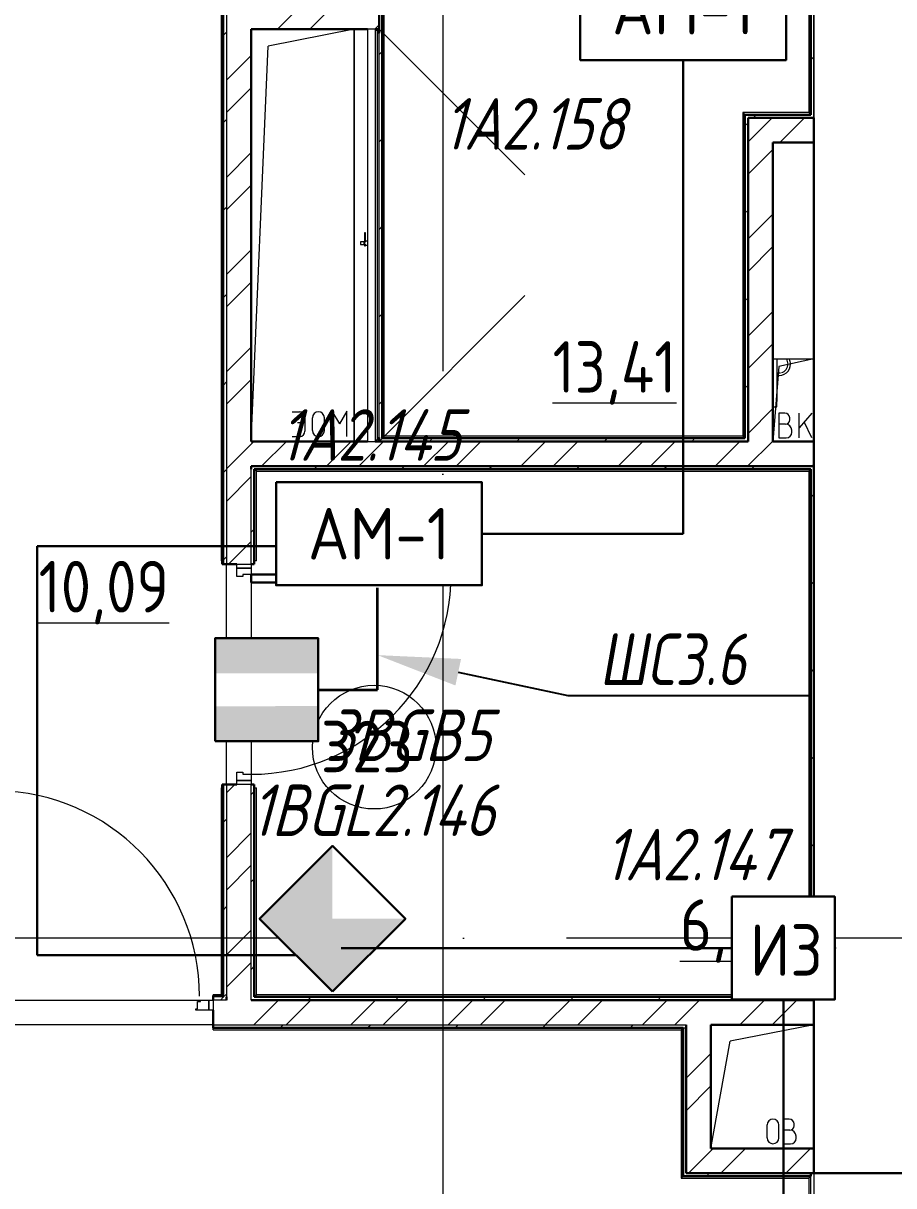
# Model space of a CAD drawing. Header units: millimetres. Extents: x -259793 to 1187961, y -549744 to 43070.
# Drawn here: x 277160 to 281383, y 16636 to 22275 of the extents above; entities that cross this region are included whole.
import ezdxf
from ezdxf import colors
from ezdxf.entities.mleader import LeaderData, LeaderLine
from ezdxf.enums import TextEntityAlignment as Align
from ezdxf.math import Vec2, Vec3

# ---------------------------------------------------------------- set-up
doc = ezdxf.new("R2010")
doc.units = ezdxf.units.MM
doc.linetypes.add('ADSK_Линия сетки', pattern=[25, 20, -2.5, 0, -2.5])
doc.linetypes.add('штриховаяX2', pattern=[1.5, 1, -0.5])
for name, color, linetype, lineweight in [('E-Безопасность-G', 153, 'Continuous', 35), ('RC-Выноски', 7, 'Continuous', 0), ('RC-Извещатели_охранные', 5, 'Continuous', 30), ('RC-Линии_связи-Адресные', 5, 'Continuous', 30), ('RC-Прочее_оборудование', 5, 'Continuous', 30), ('Двери', 252, 'Continuous', 9), ('Линии', 7, 'Continuous', 9), ('лс', 5, 'Continuous', 30), ('Марки помещений', 252, 'Continuous', 20), ('Оборудование', 8, 'Continuous', 18), ('Ограждение', 252, 'Continuous', 9), ('Оси', 252, 'Continuous', 9), ('Перекрытие', 252, 'Continuous', 18), ('Сантехника', 252, 'Continuous', 9), ('Стены внутренние', 7, 'Continuous', 18), ('Стены наружные', 7, 'Continuous', 18), ('Стены штриховка', 7, 'Continuous', 9)]:
    doc.layers.add(name, color=color, linetype=linetype, lineweight=lineweight)
doc.layers.add('RC-Позиционные_обозначения', color=7, linetype='Continuous')
doc.layers.add('Двери открывание', color=7, linetype='Continuous', lineweight=9, true_color=0xc0c0c0)
doc.styles.add('GOST Common_2', font='', dxfattribs={"width": 0.9, "height": 250})
doc.styles.add('ISOCPEUR', font='isocpeur.ttf', dxfattribs={"width": 0.9, "height": 350})
doc.styles.add('RubezhCAD', font='', dxfattribs={"oblique": 10})
doc.styles.get("Standard").update_dxf_attribs({"font": ''})
doc.styles.get('GOST Common_2').set_extended_font_data('GOST type B')
doc.styles.get('RubezhCAD').set_extended_font_data('GOST type A')
doc.styles.get('Standard').set_extended_font_data('GOST type B')

# ---------------------------------------------------------------- blocks, each defined once
blk = doc.blocks.new('RC-UGO-IOPO-02')
at = {"layer": 'RC-Извещатели_охранные'}
blk.add_attdef('PSTN', text='', height=2.5, dxfattribs=at).set_placement((0.977, 2.603), align=Align.BOTTOM_LEFT)
blk.add_wipeout([(2.5, -2.5), (2.5, 2.5), (-2.5, 2.5), (-2.5, -2.5)]).dxf.layer = 'RC-Извещатели_охранные'
blk.add_wipeout([(-2.5, -2.5), (-2.5, 2.5), (2.5, 2.5), (2.5, -2.5)]).dxf.layer = 'RC-Извещатели_охранные'
h = blk.add_hatch(color=256, dxfattribs=at)
h.dxf.hatch_style = 1
h.paths.add_polyline_path([(2.5, -2.5), (0, 0), (2.5, 2.5), (-2.5, 2.5), (-2.5, -2.5)])
blk.add_lwpolyline([(-2.5, -2.5), (2.5, -2.5), (2.5, 2.5), (-2.5, 2.5)], close=True, dxfattribs=at)
blk = doc.blocks.new('RC-UGO-IZ-01')
at = {"layer": 'RC-Прочее_оборудование'}
blk.add_point((2.5, 0), dxfattribs=at)
blk.add_attdef('PSTN', text='', height=2.5, dxfattribs=at).set_placement((5.664, 2.581), align=Align.BOTTOM_CENTER)
blk.add_wipeout([(2.493, -2.499), (-2.493, -2.499), (-2.493, 2.499), (2.493, 2.499)]).dxf.layer = 'RC-Прочее_оборудование'
blk.add_wipeout([(-2.493, -2.499), (-2.493, 2.499), (2.493, 2.499), (2.493, -2.499)]).dxf.layer = 'RC-Прочее_оборудование'
blk.add_lwpolyline([(-2.493, 2.499), (2.493, 2.499), (2.493, -2.499), (-2.493, -2.499), (-2.493, 2.499)], close=True, dxfattribs=at)
blk.add_lwpolyline([(-2.493, 2.499), (-2.487, 2.499)], dxfattribs=at)
blk.add_lwpolyline([(-2.493, 2.499), (-2.487, 2.499)], dxfattribs=at)
at = {"layer": 'RC-Прочее_оборудование', "ltscale": 100, "style": 'ISOCPEUR', "width": 0.9}
blk.add_text('ИЗ', height=2.5, dxfattribs=at).set_placement((0.145, -0.085), align=Align.MIDDLE)
blk = doc.blocks.new('RC-UGO-IOM-02')
at = {"layer": 'RC-Извещатели_охранные'}
blk.add_point((0, 0), dxfattribs=at)
blk.add_attdef('PSTN', text='', height=2.5, dxfattribs=at).set_placement((0.977, 2.603), align=Align.BOTTOM_LEFT)
blk.add_wipeout([(2.5, -2.5), (2.5, 2.5), (-2.5, 2.5), (-2.5, -2.5)]).dxf.layer = 'RC-Извещатели_охранные'
blk.add_wipeout([(-2.5, -2.5), (-2.5, 2.5), (2.5, 2.5), (2.5, -2.5)]).dxf.layer = 'RC-Извещатели_охранные'
h = blk.add_hatch(color=256, dxfattribs=at)
h.dxf.hatch_style = 1
h.paths.add_polyline_path([(2.5, 0.8), (2.5, 2.506), (-2.5, 2.499), (-2.5, 0.8)])
h = blk.add_hatch(color=256, dxfattribs=at)
h.dxf.hatch_style = 1
h.paths.add_polyline_path([(2.5, -2.5), (2.5, -0.794), (-2.5, -0.801), (-2.5, -2.5)])
blk.add_lwpolyline([(-2.5, -2.5), (2.5, -2.5), (2.5, 2.5), (-2.5, 2.5)], close=True, dxfattribs=at)
blk = doc.blocks.new('RC-UGO-AM-01')
at = {"layer": 'RC-Прочее_оборудование'}
blk.add_point((0, 0), dxfattribs=at)
blk.add_attdef('PSTN', text='', height=2.5, dxfattribs=at).set_placement((2.323, 2.403), align=Align.BOTTOM_LEFT)
blk.add_wipeout([(4.993, 2.499), (4.993, -2.499), (-4.993, -2.499), (-4.987, 2.499)]).dxf.layer = 'RC-Прочее_оборудование'
blk.add_wipeout([(-4.993, -2.499), (-4.993, 2.499), (4.993, 2.499), (4.993, -2.499)]).dxf.layer = 'RC-Прочее_оборудование'
blk.add_lwpolyline([(-4.993, 2.499), (4.993, 2.499), (4.993, -2.499), (-4.993, -2.499), (-4.993, 2.499)], close=True, dxfattribs=at)
blk.add_lwpolyline([(-4.993, 2.499), (-4.987, 2.499)], dxfattribs=at)
blk.add_lwpolyline([(-4.993, 2.499), (-4.987, 2.499)], dxfattribs=at)
at = {"layer": 'RC-Прочее_оборудование', "ltscale": 100, "style": 'ISOCPEUR', "width": 0.9}
blk.add_text('АМ-1', height=2.5, dxfattribs=at).set_placement((0, 0), align=Align.MIDDLE)
blk = doc.blocks.new('3 этаж')
at = {"color": 251, "lineweight": 18, "true_color": 0x636466}
for p, q in [((280795.8, 20646.6), (280995.8, 20646.6)), ((280995.8, 20646.6), (280825.4, 20609.9)), ((280825.4, 20609.9), (280795.8, 20246.6)), ((280854.6, 20384.2), (280824.6, 20384.2)), ((280824.6, 20384.2), (280824.6, 20264.2)), ((280878, 20350.8), (280878, 20360.8)), ((280984.6, 20384.2), (280924.6, 20312.7)), ((280924.6, 20264.2), (280924.6, 20384.2)), ((280858, 20330.8), (280824.6, 20330.8)), ((280984.6, 20264.2), (280948.7, 20341.3)), ((280824.6, 20264.2), (280861.3, 20264.2)), ((280888, 20290.8), (280888, 20300.8))]:
    blk.add_line(p, q, dxfattribs=at)
for centre, radius, start, end in [((280854.6, 20360.8), 23.3, 0, 90), ((280858, 20350.8), 20, 270, 0), ((280858, 20300.8), 30, 0, 90), ((280861.3, 20290.8), 26.7, 270, 0)]:
    blk.add_arc(centre, radius, start, end, dxfattribs=at)
at = {"layer": 'Двери', "color": 251, "true_color": 0x636466}
for p, q in [((278195.8, 19651.6), (278265.8, 19651.6)), ((278195.8, 19631.6), (278195.8, 19651.6)), ((278195.8, 19591.6), (278195.8, 19631.6)), ((278195.8, 19631.6), (278265.8, 19631.6)), ((278265.8, 19631.6), (278195.8, 19631.6)), ((278265.8, 19651.6), (278265.8, 19631.6)), ((278265.8, 19631.6), (278265.8, 19601.6)), ((278225.8, 19591.6), (278195.8, 19591.6)), ((278225.8, 19601.6), (278225.8, 19591.6)), ((278265.8, 19601.6), (278225.8, 19601.6)), ((278195.8, 18641.6), (278225.8, 18641.6)), ((278195.8, 18601.6), (278195.8, 18641.6)), ((278225.8, 18641.6), (278225.8, 18631.6)), ((278225.8, 18631.6), (278265.8, 18631.6)), ((278265.8, 18631.6), (278265.8, 18601.6)), ((278265.8, 18601.6), (278195.8, 18601.6)), ((278195.8, 18581.6), (278195.8, 18601.6)), ((278195.8, 18601.6), (278265.8, 18601.6)), ((278265.8, 18581.6), (278195.8, 18581.6)), ((278265.8, 18601.6), (278265.8, 18581.6)), ((277996.8, 17494.6), (278005.8, 17494.6)), ((277996.8, 17486.6), (277996.8, 17494.6)), ((278060.8, 17486.6), (277996.8, 17486.6)), ((278005.8, 17528.6), (278019.8, 17528.6)), ((278005.8, 17494.6), (278005.8, 17528.6)), ((278019.8, 17528.6), (278019.8, 17536.6)), ((278019.8, 17536.6), (278060.8, 17536.6)), ((278060.8, 17536.6), (278080.8, 17536.6)), ((278060.8, 17486.6), (278060.8, 17536.6)), ((278060.8, 17536.6), (278060.8, 17486.6)), ((278080.8, 17486.6), (278060.8, 17486.6)), ((278080.8, 17536.6), (278080.8, 17486.6))]:
    blk.add_line(p, q, dxfattribs=at)
at = {"layer": 'Двери', "color": 251, "lineweight": 30, "true_color": 0x636466}
for p, q in [((278265.8, 19601.6), (279235.8, 19601.6)), ((278265.8, 19561.6), (278265.8, 19601.6)), ((279235.8, 19601.6), (279235.8, 19561.6)), ((279235.8, 19561.6), (278265.8, 19561.6))]:
    blk.add_line(p, q, dxfattribs=at)
at = {"layer": 'Двери', "color": 251, "true_color": 0x636466}
blk.add_arc((278265.8, 19601.6), 970, 270, 0, dxfattribs=at)
at = {"layer": 'Двери открывание', "color": 251, "true_color": 0x636466}
blk.add_arc((277016.8, 17554.6), 998, 0, 88.9666, dxfattribs=at)
at = {"layer": 'Линии', "color": 251, "lineweight": 18, "ltscale": 200, "true_color": 0x636466}
for p, q in [((278765.8, 22246.6), (278348.9, 22164.1)), ((278765.8, 22246.6), (278765.8, 20246.6)), ((278265.8, 20246.6), (278348.9, 22164.1)), ((278464.2, 20390), (278500.7, 20390)), ((278526.8, 20364), (278526.8, 20296.1)), ((278563.3, 20298.7), (278563.3, 20361.3)), ((278620.7, 20298.7), (278620.7, 20361.3)), ((278657.2, 20392.6), (278693.7, 20332.6)), ((278657.2, 20270), (278657.2, 20392.6)), ((278730.2, 20392.6), (278693.7, 20332.6)), ((278730.2, 20270), (278730.2, 20392.6)), ((278490.2, 20337.9), (278526.8, 20337.9)), ((278464.2, 20270), (278500.7, 20270)), ((280995.8, 17416.6), (280588.9, 17337.2)), ((280495.8, 16816.6), (280588.9, 17337.2)), ((280768.3, 16867.8), (280768.3, 16930.4)), ((280825.6, 16867.8), (280825.6, 16930.4)), ((280875.8, 16959.1), (280845.8, 16959.1)), ((280845.8, 16959.1), (280845.8, 16839.1)), ((280899.1, 16925.7), (280899.1, 16935.7)), ((280879.1, 16905.7), (280845.8, 16905.7)), ((280909.1, 16865.7), (280909.1, 16875.7)), ((280845.8, 16839.1), (280882.5, 16839.1))]:
    blk.add_line(p, q, dxfattribs=at)
at = {"layer": 'Линии', "color": 251, "lineweight": 18, "true_color": 0x636466}
for centre, radius, start, end in [((278500.7, 20364), 26.1, 0, 90), ((278592, 20361.3), 28.7, 0, 180), ((278500.7, 20296.1), 26.1, 270, 0), ((278592, 20298.7), 28.7, 180, 0), ((280796.9, 16930.4), 28.7, 0, 180), ((280875.8, 16935.7), 23.3, 0, 90), ((280879.1, 16925.7), 20, 270, 0), ((280796.9, 16867.8), 28.7, 180, 0), ((280879.1, 16875.7), 30, 0, 90), ((280882.5, 16865.7), 26.7, 270, 0)]:
    blk.add_arc(centre, radius, start, end, dxfattribs=at)
at = {"layer": 'Марки помещений', "color": 251, "true_color": 0x636466}
blk.add_circle((278862.7, 18763.3), 300, dxfattribs=at)
at = {"layer": 'Оборудование', "color": 251, "true_color": 0x636466}
for p, q in [((278867.2, 22246.6), (278830.8, 22246.6)), ((278830.8, 22246.6), (278830.8, 20246.6)), ((278868.1, 20247.5), (278868.1, 22245.6)), ((278877.8, 22239.6), (278868.1, 22239.6)), ((278878.8, 20254.5), (278878.8, 22238.6)), ((278885.8, 22227.6), (278880.3, 22227.6)), ((278885.8, 22246.6), (279592.9, 21539.4)), ((278885.8, 20265.6), (278885.8, 22227.6)), ((278812.9, 21214.2), (278795.4, 21214.2)), ((278795.4, 21214.2), (278795.4, 21201.9)), ((278814.9, 21216.1), (278812.9, 21214.2)), ((278812.9, 21214.2), (278812.9, 21201.9)), ((278830.8, 21217.7), (278814.9, 21217.7)), ((278814.9, 21217.7), (278814.9, 21198.4)), ((278815.4, 21258.7), (278815.4, 21212.9)), ((278820.4, 21258.7), (278815.4, 21258.7)), ((278820.4, 21212.9), (278820.4, 21258.7)), ((278795.4, 21201.9), (278812.9, 21201.9)), ((278812.9, 21201.9), (278814.9, 21200)), ((278814.9, 21198.4), (278830.8, 21198.4)), ((278815.4, 21203.2), (278815.4, 21195)), ((278815.4, 21195), (278820.4, 21195)), ((278820.4, 21195), (278820.4, 21203.2)), ((278885.8, 20246.6), (279592.9, 20953.7)), ((278830.8, 20246.6), (278867.2, 20246.6)), ((278868.1, 20253.6), (278877.8, 20253.6)), ((278880.3, 20265.6), (278885.8, 20265.6))]:
    blk.add_line(p, q, dxfattribs=at)
for points, knots in [([(278868.1, 22245.6), (278868.1, 22245.7), (278868.1, 22245.8), (278868, 22246), (278867.9, 22246.1), (278867.8, 22246.3), (278867.6, 22246.4), (278867.4, 22246.5), (278867.2, 22246.6), (278867.2, 22246.6)], [0, 0, 0, 0, 0.166667, 0.25, 0.333333, 0.5, 0.666667, 0.833333, 1, 1, 1, 1]), ([(278878.8, 22238.6), (278878.8, 22238.7), (278878.8, 22238.8), (278878.7, 22239), (278878.7, 22239.1), (278878.6, 22239.2), (278878.5, 22239.3), (278878.3, 22239.4), (278878.1, 22239.5), (278877.9, 22239.6), (278877.8, 22239.6)], [0, 0, 0, 0, 0.166667, 0.25, 0.333333, 0.416667, 0.541667, 0.666667, 0.833333, 1, 1, 1, 1]), ([(278880.3, 22227.6), (278880.2, 22227.6), (278880, 22227.6), (278879.7, 22227.7), (278879.5, 22227.8), (278879.4, 22227.9), (278879.2, 22228), (278879.1, 22228.2), (278879, 22228.3), (278878.9, 22228.5), (278878.8, 22228.8), (278878.8, 22229), (278878.8, 22229.1)], [0, 0, 0, 0, 0.166667, 0.25, 0.333333, 0.416667, 0.5, 0.583333, 0.666667, 0.75, 0.833333, 1, 1, 1, 1]), ([(278867.2, 20246.6), (278867.2, 20246.6), (278867.4, 20246.6), (278867.6, 20246.7), (278867.8, 20246.8), (278867.9, 20247), (278868, 20247.1), (278868.1, 20247.3), (278868.1, 20247.4), (278868.1, 20247.5)], [-1, -1, -1, -1, -0.833333, -0.666667, -0.5, -0.333333, -0.25, -0.166667, 0, 0, 0, 0]), ([(278877.8, 20253.6), (278877.9, 20253.6), (278878.1, 20253.6), (278878.3, 20253.7), (278878.5, 20253.8), (278878.6, 20253.9), (278878.7, 20254), (278878.7, 20254.1), (278878.8, 20254.3), (278878.8, 20254.4), (278878.8, 20254.5)], [-1, -1, -1, -1, -0.833333, -0.666667, -0.541667, -0.416667, -0.333333, -0.25, -0.166667, 0, 0, 0, 0]), ([(278878.8, 20264), (278878.8, 20264.2), (278878.8, 20264.4), (278878.9, 20264.6), (278879, 20264.8), (278879.1, 20265), (278879.2, 20265.1), (278879.4, 20265.2), (278879.5, 20265.4), (278879.7, 20265.4), (278880, 20265.5), (278880.2, 20265.6), (278880.3, 20265.6)], [-1, -1, -1, -1, -0.833333, -0.75, -0.666667, -0.583333, -0.5, -0.416667, -0.333333, -0.25, -0.166667, 0, 0, 0, 0])]:
    blk.add_open_spline(points, degree=3, knots=knots, dxfattribs=at)
at = {"layer": 'Ограждение', "color": 251, "true_color": 0x636466}
for p, q in [((280970.8, 25891.6), (280970.8, 21841.6)), ((278120.8, 24671.9), (278120.8, 19666.6)), ((278910.8, 20271.6), (278910.8, 22391.6)), ((280970.8, 21841.6), (280650.8, 21841.6)), ((280650.8, 21841.6), (280660.8, 21831.6)), ((280650.8, 21841.6), (280650.8, 20271.6)), ((280970.8, 21841.6), (280980.8, 21831.6)), ((278910.8, 20271.6), (278900.8, 20261.6)), ((280650.8, 20271.6), (278910.8, 20271.6)), ((280650.8, 20271.6), (280660.8, 20261.6)), ((278290.8, 20101.6), (278280.8, 20111.6)), ((278290.8, 19666.6), (278290.8, 20101.6)), ((278290.8, 20101.6), (280970.8, 20101.6)), ((280970.8, 20101.6), (280980.8, 20111.6)), ((280970.8, 20101.6), (280970.8, 17561.6)), ((278125.8, 19666.6), (278120.8, 19666.6)), ((278290.8, 19666.6), (278280.8, 19666.6)), ((278120.8, 18566.6), (278125.8, 18566.6)), ((278120.8, 18566.6), (278120.8, 17561.6)), ((278280.8, 18566.6), (278290.8, 18566.6)), ((278290.8, 17561.6), (278290.8, 18566.6)), ((278080.8, 17556.6), (278080.8, 17561.6)), ((278120.8, 17561.6), (278080.8, 17561.6)), ((278120.8, 17561.6), (278125.8, 17556.6)), ((278290.8, 17561.6), (278280.8, 17551.6)), ((280970.8, 17561.6), (278290.8, 17561.6)), ((280970.8, 17561.6), (280980.8, 17551.6)), ((278080.8, 17391.6), (278080.8, 17401.6)), ((278080.8, 17391.6), (280350.8, 17391.6)), ((280350.8, 17391.6), (280360.8, 17401.6)), ((280350.8, 17391.6), (280350.8, 16671.6)), ((280350.8, 16671.6), (280360.8, 16681.6)), ((280350.8, 16671.6), (280970.8, 16671.6)), ((280980.8, 16681.6), (280970.8, 16671.6)), ((280970.8, 16671.6), (280970.8, 14161.6))]:
    blk.add_line(p, q, dxfattribs=at)
at = {"layer": 'Оси', "color": 251, "linetype": 'ADSK_Линия сетки', "ltscale": 200, "true_color": 0x636466}
for p, q in [((279195.8, 34587.2), (279195.8, -31389.6)), ((280995.8, 34587.2), (280995.8, -31389.6)), ((308795.8, 17836.6), (237073.5, 17836.6))]:
    blk.add_line(p, q, dxfattribs=at)
at = {"layer": 'Перекрытие', "color": 251, "true_color": 0x636466}
blk.add_line((280795.8, 20646.6), (280995.8, 20646.6), dxfattribs=at)
at = {"layer": 'Сантехника', "color": 251, "lineweight": 9, "true_color": 0x636466}
for p, q in [((280815.8, 20646.6), (280815.8, 20439.8)), ((280816.9, 20578.9), (280818, 20578.9)), ((280818, 20578.9), (280819.1, 20578.9)), ((280819.1, 20578.9), (280820.1, 20578.9)), ((280820.1, 20578.9), (280821, 20578.9)), ((280821, 20578.9), (280821.9, 20578.9)), ((280821.9, 20578.9), (280822.7, 20578.9)), ((280822.7, 20578.9), (280823.5, 20578.9)), ((280823.5, 20578.9), (280824.2, 20578.9)), ((280824.2, 20578.9), (280824.8, 20578.9)), ((280824.8, 20578.9), (280825.3, 20578.9)), ((280825.3, 20578.9), (280825.8, 20578.9)), ((280825.8, 20578.9), (280826.2, 20578.9)), ((280826.2, 20578.9), (280826.6, 20578.9)), ((280826.6, 20578.9), (280826.8, 20578.9)), ((280826.8, 20578.9), (280827, 20578.9)), ((280827, 20578.9), (280827.2, 20578.9)), ((280827.2, 20578.9), (280827.2, 20578.9)), ((280827.2, 20578.9), (280827.2, 20578.9)), ((280815.8, 20414.8), (280815.8, 20439.8)), ((280795.8, 20414.8), (280815.8, 20414.8))]:
    blk.add_line(p, q, dxfattribs=at)
for radius, start, end in [(42.7, 0, 36.191), (55, 0, 25.7143), (55, 257.9742, 0), (42.7, 285, 0), (42.7, 265.8024, 267.7583), (42.7, 270, 279.1301), (42.7, 270, 272.0828)]:
    blk.add_arc((280827.2, 20621.6), radius, start, end, dxfattribs=at)
at = {"layer": 'Стены внутренние', "color": 251, "lineweight": 30, "true_color": 0x636466}
for p, q in [((280995.8, 20246.6), (280995.8, 21696.6)), ((280995.8, 16816.6), (280995.8, 17836.6)), ((280995.8, 16696.6), (281697.8, 16696.6))]:
    blk.add_line(p, q, dxfattribs=at)
at = {"layer": 'Стены наружные', "color": 251, "lineweight": 30, "true_color": 0x636466}
for p, q in [((278125.8, 24671.9), (278125.8, 19651.6)), ((280980.8, 21831.6), (280980.8, 23186.6)), ((278885.8, 22227.6), (278885.8, 22366.6)), ((278900.8, 22381.6), (278900.8, 20261.6)), ((278265.8, 22246.6), (278265.8, 20246.6)), ((278830.8, 22246.6), (278265.8, 22246.6)), ((278885.8, 22246.6), (278867.4, 22246.6)), ((280660.8, 21831.6), (280980.8, 21831.6)), ((280660.8, 20261.6), (280660.8, 21831.6)), ((280675.8, 21816.6), (280995.8, 21816.6)), ((280675.8, 20246.6), (280675.8, 21816.6)), ((280995.8, 21696.6), (280995.8, 21816.6)), ((280995.8, 21696.6), (280795.8, 21696.6)), ((280795.8, 21696.6), (280795.8, 20246.6)), ((278265.8, 20246.6), (278830.8, 20246.6)), ((280675.8, 20246.6), (278867.4, 20246.6)), ((278885.8, 20265.6), (278885.8, 20246.6)), ((278900.8, 20261.6), (280660.8, 20261.6)), ((280795.8, 20246.6), (280995.8, 20246.6)), ((280995.8, 20246.6), (280995.8, 17836.6)), ((278265.8, 20126.6), (278265.8, 20111.6)), ((280995.8, 20126.6), (278265.8, 20126.6)), ((280980.8, 20111.6), (278280.8, 20111.6)), ((278280.8, 19651.6), (278280.8, 20111.6)), ((280980.8, 17551.6), (280980.8, 20111.6)), ((278125.8, 19651.6), (278195.8, 19651.6)), ((278280.8, 19651.6), (278265.8, 19651.6)), ((278125.8, 18581.6), (278195.8, 18581.6)), ((278125.8, 18581.6), (278125.8, 17556.6)), ((278280.8, 18581.6), (278265.8, 18581.6)), ((278280.8, 17551.6), (278280.8, 18581.6)), ((278080.8, 17556.6), (278080.8, 17536.6)), ((278125.8, 17556.6), (278080.8, 17556.6)), ((278130.8, 17551.6), (278125.8, 17551.6)), ((278145.8, 17536.6), (278145.8, 17551.6)), ((278280.8, 17551.6), (280980.8, 17551.6)), ((278080.8, 17401.6), (278080.8, 17486.6)), ((280995.8, 17536.6), (278265.8, 17536.6)), ((278080.8, 17401.6), (280360.8, 17401.6)), ((280360.8, 16681.6), (280360.8, 17401.6)), ((280375.8, 16696.6), (280375.8, 17416.6)), ((280995.8, 17416.6), (280495.8, 17416.6)), ((280495.8, 17416.6), (280495.8, 16816.6)), ((280495.8, 16816.6), (280995.8, 16816.6)), ((280995.8, 16816.6), (280995.8, 16696.6)), ((280375.8, 16696.6), (280995.8, 16696.6)), ((280980.8, 16681.6), (280980.8, 16696.6)), ((280980.8, 16681.6), (280360.8, 16681.6))]:
    blk.add_line(p, q, dxfattribs=at)
at = {"layer": 'Стены наружные', "color": 251, "true_color": 0x636466}
for p, q in [((280995.8, 21816.6), (280995.8, 23186.6)), ((278765.8, 20246.6), (278765.8, 22246.6)), ((278145.8, 18581.6), (278145.8, 19651.6)), ((278265.8, 19561.6), (278265.8, 18631.6)), ((277011.8, 17536.6), (278019.8, 17536.6)), ((278080.8, 17416.6), (276950.8, 17416.6)), ((280980.8, 15366.6), (280980.8, 16681.6))]:
    blk.add_line(p, q, dxfattribs=at)
at = {"layer": 'Стены наружные', "color": 251, "linetype": 'Continuous', "lineweight": 9, "true_color": 0x636466}
for p, q in [((278393.5, 22246.6), (278513.5, 22366.6)), ((278550.6, 22246.6), (278670.6, 22366.6)), ((278130.8, 22217.2), (278145.8, 22232.2)), ((278865, 22246.6), (278885.8, 22267.4)), ((278125.8, 22212.2), (278130.8, 22217.2)), ((278125.8, 22141.5), (278130.8, 22146.5)), ((278145.8, 21998.8), (278265.8, 22118.8)), ((278885.8, 22123.7), (278900.8, 22138.7)), ((280980.8, 22097.3), (280995.8, 22112.3)), ((278125.8, 22070.8), (278130.8, 22075.8)), ((278125.8, 22000.1), (278130.8, 22005.1)), ((278145.8, 21841.7), (278265.8, 21961.7)), ((278125.8, 21929.3), (278130.8, 21934.3)), ((278125.8, 21858.6), (278130.8, 21863.6)), ((280700, 21816.6), (280715, 21831.6)), ((278125.8, 21787.9), (278130.8, 21792.9)), ((278130.8, 21792.9), (278145.8, 21807.9)), ((280660.8, 21777.3), (280675.8, 21792.3)), ((280675.8, 21700.1), (280792.3, 21816.6)), ((280829.4, 21696.6), (280949.4, 21816.6)), ((278125.8, 21717.2), (278130.8, 21722.2)), ((278885.8, 21699.4), (278900.8, 21714.4)), ((280675.8, 21542.9), (280795.8, 21662.9)), ((278125.8, 21646.5), (278130.8, 21651.5)), ((278145.8, 21527.4), (278265.8, 21647.4)), ((278125.8, 21575.8), (278130.8, 21580.8)), ((278125.8, 21505.1), (278130.8, 21510.1)), ((278145.8, 21370.2), (278265.8, 21490.2)), ((278125.8, 21434.4), (278130.8, 21439.4)), ((278130.8, 21368.7), (278145.8, 21383.7)), ((278125.8, 21363.7), (278130.8, 21368.7)), ((280660.8, 21353.1), (280675.8, 21368.1)), ((280675.8, 21228.6), (280795.8, 21348.6)), ((278125.8, 21293), (278130.8, 21298)), ((278885.8, 21275.1), (278900.8, 21290.1)), ((278125.8, 21222.2), (278130.8, 21227.2)), ((278125.8, 21151.5), (278130.8, 21156.5)), ((278145.8, 21055.9), (278265.8, 21175.9)), ((280675.8, 21071.4), (280795.8, 21191.4)), ((278125.8, 21080.8), (278130.8, 21085.8)), ((278125.8, 21010.1), (278130.8, 21015.1)), ((278145.8, 20898.8), (278265.8, 21018.8)), ((278125.8, 20939.4), (278130.8, 20944.4)), ((278130.8, 20944.4), (278145.8, 20959.4)), ((280660.8, 20928.8), (280675.8, 20943.8)), ((278125.8, 20868.7), (278130.8, 20873.7)), ((280675.8, 20757.1), (280795.8, 20877.1)), ((278885.8, 20850.9), (278900.8, 20865.9)), ((278125.8, 20798), (278130.8, 20803)), ((278125.8, 20727.3), (278130.8, 20732.3)), ((278145.8, 20584.5), (278265.8, 20704.5)), ((280675.8, 20600), (280795.8, 20720)), ((278125.8, 20656.6), (278130.8, 20661.6)), ((278125.8, 20585.8), (278130.8, 20590.8)), ((278130.8, 20520.1), (278145.8, 20535.1)), ((278145.8, 20427.3), (278265.8, 20547.3)), ((278125.8, 20515.1), (278130.8, 20520.1)), ((280660.8, 20504.6), (280675.8, 20519.6)), ((278125.8, 20444.4), (278130.8, 20449.4)), ((278885.8, 20426.6), (278900.8, 20441.6)), ((278125.8, 20373.7), (278130.8, 20378.7)), ((280675.8, 20285.7), (280795.8, 20405.7)), ((278125.8, 20303), (278130.8, 20308)), ((278265.8, 20233), (278279.3, 20246.6)), ((278316.5, 20126.6), (278436.5, 20246.6)), ((278630.8, 20126.6), (278750.8, 20246.6)), ((278788, 20126.6), (278908, 20246.6)), ((279102.3, 20126.6), (279222.3, 20246.6)), ((279130, 20246.6), (279145, 20261.6)), ((279259.4, 20126.6), (279379.4, 20246.6)), ((279554.3, 20246.6), (279569.3, 20261.6)), ((279573.7, 20126.6), (279693.7, 20246.6)), ((279730.9, 20126.6), (279850.9, 20246.6)), ((279978.5, 20246.6), (279993.5, 20261.6)), ((280045.2, 20126.6), (280165.2, 20246.6)), ((280202.3, 20126.6), (280322.3, 20246.6)), ((280402.8, 20246.6), (280417.8, 20261.6)), ((280516.7, 20126.6), (280636.7, 20246.6)), ((280673.8, 20126.6), (280793.8, 20246.6)), ((280793.8, 20246.6), (280795.8, 20248.5)), ((278125.8, 20232.3), (278130.8, 20237.3)), ((278145.8, 20113), (278265.8, 20233)), ((278125.8, 20161.6), (278130.8, 20166.6)), ((280988.1, 20126.6), (280995.8, 20134.2)), ((278125.8, 20090.9), (278130.8, 20095.9)), ((278130.8, 20095.9), (278145.8, 20110.9)), ((278570.7, 20111.6), (278585.7, 20126.6)), ((278995, 20111.6), (279010, 20126.6)), ((279419.3, 20111.6), (279434.3, 20126.6)), ((279843.5, 20111.6), (279858.5, 20126.6)), ((280267.8, 20111.6), (280282.8, 20126.6)), ((280692, 20111.6), (280707, 20126.6)), ((278125.8, 20020.2), (278130.8, 20025.2)), ((278145.8, 19955.8), (278265.8, 20075.8)), ((280980.8, 19976), (280995.8, 19991)), ((278125.8, 19949.5), (278130.8, 19954.5)), ((278125.8, 19878.7), (278130.8, 19883.7)), ((278125.8, 19808), (278130.8, 19813)), ((278265.8, 19806.6), (278280.8, 19821.6)), ((278125.8, 19737.3), (278130.8, 19742.3)), ((278155.8, 19651.6), (278265.8, 19761.5)), ((278130.8, 19671.6), (278145.8, 19686.6)), ((278125.8, 19666.6), (278130.8, 19671.6)), ((280980.8, 19551.8), (280995.8, 19566.8)), ((280980.8, 19127.5), (280995.8, 19142.5)), ((280980.8, 18703.2), (280995.8, 18718.2)), ((278145.8, 18541.4), (278185.9, 18581.6)), ((278125.8, 18535.2), (278130.8, 18540.2)), ((278265.8, 18533.8), (278280.8, 18548.8)), ((278125.8, 18464.5), (278130.8, 18469.5)), ((278125.8, 18393.8), (278130.8, 18398.8)), ((278130.8, 18398.8), (278145.8, 18413.8)), ((278145.8, 18227.1), (278265.8, 18347.1)), ((278125.8, 18323.1), (278130.8, 18328.1)), ((280980.8, 18279), (280995.8, 18294)), ((278125.8, 18252.4), (278130.8, 18257.4)), ((278125.8, 18181.7), (278130.8, 18186.7)), ((278145.8, 18070), (278265.8, 18190)), ((278125.8, 18111), (278130.8, 18116)), ((278265.8, 18109.6), (278280.8, 18124.6)), ((278125.8, 18040.3), (278130.8, 18045.3)), ((278125.8, 17969.6), (278130.8, 17974.6)), ((278130.8, 17974.6), (278145.8, 17989.6)), ((278125.8, 17898.8), (278130.8, 17903.8)), ((278125.8, 17828.1), (278130.8, 17833.1)), ((278145.8, 17755.7), (278265.8, 17875.7)), ((280980.8, 17854.7), (280995.8, 17869.7)), ((278125.8, 17757.4), (278130.8, 17762.4)), ((278145.8, 17598.5), (278265.8, 17718.5)), ((278125.8, 17686.7), (278130.8, 17691.7)), ((278265.8, 17685.3), (278280.8, 17700.3)), ((278125.8, 17616), (278130.8, 17621)), ((278117, 17536.6), (278132, 17551.6)), ((278132, 17551.6), (278145.8, 17565.3)), ((278541.3, 17536.6), (278556.3, 17551.6)), ((278965.6, 17536.6), (278980.6, 17551.6)), ((279389.8, 17536.6), (279404.8, 17551.6)), ((279814.1, 17536.6), (279829.1, 17551.6)), ((280238.4, 17536.6), (280253.4, 17551.6)), ((280662.6, 17536.6), (280677.6, 17551.6)), ((278080.8, 17533.5), (278083.8, 17536.6)), ((278278.1, 17416.6), (278398.1, 17536.6)), ((278435.3, 17416.6), (278555.3, 17536.6)), ((278749.6, 17416.6), (278869.6, 17536.6)), ((278906.7, 17416.6), (279026.7, 17536.6)), ((279221, 17416.6), (279341, 17536.6)), ((279378.2, 17416.6), (279498.2, 17536.6)), ((279692.5, 17416.6), (279812.5, 17536.6)), ((279849.7, 17416.6), (279969.7, 17536.6)), ((280164, 17416.6), (280284, 17536.6)), ((280321.1, 17416.6), (280441.1, 17536.6)), ((280635.4, 17416.6), (280755.4, 17536.6)), ((280792.6, 17416.6), (280912.6, 17536.6)), ((278406.3, 17401.6), (278421.3, 17416.6)), ((278830.6, 17401.6), (278845.6, 17416.6)), ((279254.8, 17401.6), (279269.8, 17416.6)), ((279679.1, 17401.6), (279694.1, 17416.6)), ((280103.4, 17401.6), (280118.4, 17416.6)), ((280375.8, 17156.9), (280495.8, 17276.9)), ((280375.8, 16999.7), (280495.8, 17119.7)), ((280386.9, 16696.6), (280506.9, 16816.6)), ((280544.1, 16696.6), (280664.1, 16816.6)), ((280858.4, 16696.6), (280978.4, 16816.6)), ((280481.8, 16681.6), (280481.8, 16696.6))]:
    blk.add_line(p, q, dxfattribs=at)
at = {"layer": 'Стены штриховка', "color": 251, "true_color": 0x636466}
for p, q in [((278130.8, 24671.9), (278130.8, 19651.6)), ((278145.8, 24671.9), (278145.8, 19651.6)), ((278265.8, 19651.6), (278265.8, 20111.6)), ((278130.8, 18581.6), (278130.8, 17551.6)), ((278145.8, 18581.6), (278145.8, 17551.6)), ((278265.8, 17536.6), (278265.8, 18581.6)), ((278125.8, 17551.6), (278080.8, 17551.6)), ((278145.8, 17536.6), (278080.8, 17536.6)), ((278080.8, 17416.6), (280375.8, 17416.6)), ((280360.8, 17401.6), (280375.8, 17401.6))]:
    blk.add_line(p, q, dxfattribs=at)
at = {"layer": 'Марки помещений', "color": 251, "true_color": 0x636466, "style": 'GOST Common_2', "width": 0.9}
for s, p in [('%%U13,41', (279727.7, 20482.9)), ('%%U10,09', (277234.7, 19416.8)), ('323', (278603.9, 18641)), ('%%U6,91', (280345.4, 17775.2))]:
    blk.add_text(s, height=250, dxfattribs=at).set_placement(p)

msp = doc.modelspace()

# ---------------------------------------------------------------- linework, layer by layer
at = {"layer": 'RC-Линии_связи-Адресные'}
msp.add_line((277227.82043, 17754.2159), (277227.82043, 19739.1266), dxfattribs=at)
at = {"layer": 'лс'}
msp.add_lwpolyline([(279237.85801, 14383.435), (280847.15455, 14383.435), (280847.15455, 17401.55137)], dxfattribs=at)

# ---------------------------------------------------------------- block references
msp.add_blockref('3 этаж', (0, 0))

# ---------------------------------------------------------------- next in the draw order: block references
at = {"layer": 'RC-Извещатели_охранные', "color": 1, "ltscale": 0.01}
ref = msp.add_blockref('RC-UGO-IOM-02', (278340.77938, 19041.82436), dxfattribs=dict(at, xscale=100, yscale=100, zscale=100))
ref.add_attrib('PSTN', '3BGB5', dxfattribs={"layer": 'RC-Позиционные_обозначения', "height": 250, "style": 'RubezhCAD', "oblique": 15}).set_placement((279025.11184, 18620.95189), align=Align.BOTTOM_CENTER)
ref = msp.add_blockref('RC-UGO-IOPO-02', (278660.20644, 17930.99259), dxfattribs=dict(at, xscale=99.99999999999999, yscale=99.99999999999999, zscale=99.99999999999999, rotation=45.00000000000095))
ref.add_attrib('PSTN', '1BGL2.146', dxfattribs={"layer": 'RC-Позиционные_обозначения', "height": 250, "style": 'RubezhCAD', "oblique": 15}).set_placement((278855.06509, 18257.23885), align=Align.BOTTOM_CENTER)
at = {"layer": 'RC-Прочее_оборудование', "color": 1, "ltscale": 0.01}
ref = msp.add_blockref('RC-UGO-AM-01', (280361.05797, 22345.97239), dxfattribs=dict(at, xscale=100, yscale=100, zscale=100))
ref.add_attrib('PSTN', '1A2.158', (279195.77938, 21661.98181), dxfattribs={"layer": 'RC-Позиционные_обозначения', "height": 250, "style": 'RubezhCAD', "oblique": 15})
ref = msp.add_blockref('RC-UGO-AM-01', (278885.64501, 19798.59436), dxfattribs=dict(at, xscale=100, yscale=100, zscale=100))
ref.add_attrib('PSTN', '1A2.145', (278401.81563, 20152.73671), dxfattribs={"layer": 'RC-Позиционные_обозначения', "height": 250, "style": 'RubezhCAD', "oblique": 15})
ref = msp.add_blockref('RC-UGO-IZ-01', (280847.15455, 17788.23664), dxfattribs=dict(at, xscale=100, yscale=100, zscale=100))
ref.add_attrib('PSTN', '1A2.147', (279977.29813, 18117.22974), dxfattribs={"layer": 'RC-Позиционные_обозначения', "height": 250, "style": 'RubezhCAD', "oblique": 15})

# ---------------------------------------------------------------- next in the draw order: linework, layer by layer
at = {"layer": 'E-Безопасность-G', "color": 5, "linetype": 'штриховаяX2', "ltscale": 2}
for p, q in [((278878.82191, 19041.82436), (278878.82191, 19536.32579)), ((278590.77938, 19041.82436), (278878.82191, 19041.82436))]:
    msp.add_line(p, q, dxfattribs=at)
at = {"layer": 'RC-Линии_связи-Адресные'}
for p, q in [((280361.05797, 22096.03987), (280361.05797, 19798.59436)), ((279384.93016, 19798.59436), (280361.05797, 19798.59436)), ((277227.82043, 19739.1266), (278386.35986, 19739.1266)), ((280597.8694, 17788.23664), (278702.51782, 17788.23664)), ((278483.42974, 17754.2159), (277227.82043, 17754.2159))]:
    msp.add_line(p, q, dxfattribs=at)
at = {"layer": 'лс'}
msp.add_lwpolyline([(280847.15455, 17401.55137), (280847.15455, 17538.30412)], dxfattribs=at)

# ---------------------------------------------------------------- next in the draw order: leaders
at = {"layer": 'RC-Выноски', "ltscale": 0.01}
ml = msp.add_multileader_mtext('Standard', dxfattribs=at)
ml.set_content('ШС3.6', color=256, style='RubezhCAD')
ml.set_leader_properties()
ml.build(insert=Vec2(0, 0))
ml.multileader.update_dxf_attribs({"has_text_frame": 1, "text_left_attachment_type": 6, "text_right_attachment_type": 6, "dogleg_length": 2, "arrow_head_size": 400, "scale": 100})
ctx = ml.context
ctx.base_point, ctx.scale, ctx.char_height, ctx.arrow_head_size, ctx.landing_gap_size, ctx.plane_origin = Vec3(279854.65452, 19014.46348), 100, 250, 400, 100, Vec3(-8041.39225, -27020.31344)
ctx.left_attachment, ctx.right_attachment = 6, 6
notes = []
notes.append((ctx, [(0, (1, 1, 0), (279800.98022, 19014.46348), (1, 0), 53.6743, [(0, [(278878.82191, 19209.70179)], 0, [])])]))
ctx.mtext.insert, ctx.mtext.flow_direction = Vec3(279954.65452, 19314.46348), 5
ctx.mtext.has_bg_fill, ctx.mtext.bg_color, ctx.mtext.bg_scale_factor, ctx.mtext.bg_transparency, ctx.mtext.use_window_bg_color = 1, -1027028792, 1.5, 0, 1
for ctx, leaders in notes:
    for number, flags, end, landing, length, lines in leaders:
        leader = LeaderData()
        leader.index, (leader.has_last_leader_line, leader.has_dogleg_vector, leader.attachment_direction) = number, flags
        leader.last_leader_point, leader.dogleg_vector, leader.dogleg_length = Vec3(end), Vec3(landing), length
        for number, points, colour, breaks in lines:
            line = LeaderLine()
            line.index, line.vertices, line.color, line.breaks = number, Vec3.list(points), colors.encode_raw_color(colour), breaks
            leader.lines.append(line)
        ctx.leaders.append(leader)

doc.saveas('drawing.dxf')
